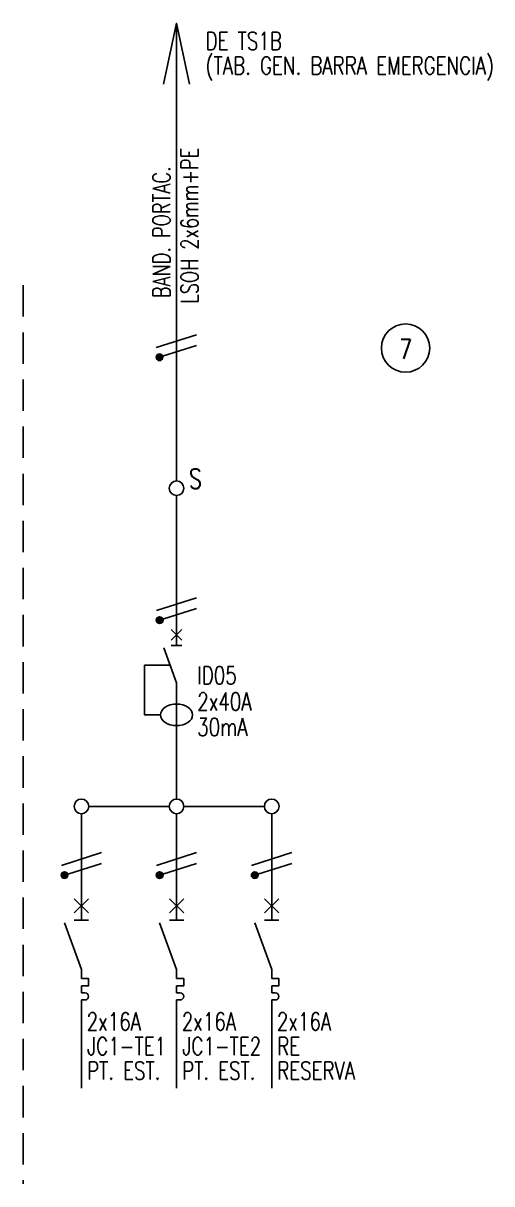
# Model space of a CAD drawing. Extents: x 3181 to 3854, y 1451 to 1595.
# Drawn here: x 3706.3 to 3711.04, y 1450.61 to 1462.35 of the extents above; entities that cross this region are included whole.
import ezdxf
from ezdxf.enums import TextEntityAlignment as Align

# ---------------------------------------------------------------- set-up
doc = ezdxf.new("R2010")
doc.units = 0
doc.linetypes.add('OCJ-ESQ UNI-CORREGIDOS IDO.br$0$DASHED', pattern=[19.05, 12.7, -6.35])
for name, color, linetype in [('OCJ-ESQ UNI-CORREGIDOS IDO.br$0$00-IE-CABLES', 10, 'Continuous'), ('OCJ-ESQ UNI-CORREGIDOS IDO.br$0$01-ELE-APARATOS', 170, 'Continuous'), ('OCJ-ESQ UNI-CORREGIDOS IDO.br$0$ELECTRIC', 4, 'Continuous'), ('OCJ-ESQ UNI-CORREGIDOS IDO.br$0$TEXTO', 7, 'Continuous')]:
    doc.layers.add(name, color=color, linetype=linetype)
doc.styles.add('OCJ-ESQ UNI-CORREGIDOS IDO.br$0$Electricidad', font='ROMANS.SHX', dxfattribs={"width": 0.75, "height": 0.175})

# ---------------------------------------------------------------- blocks, each defined once
blk = doc.blocks.new('OCJ-ESQ UNI-CORREGIDOS IDO.br$0$Unif-Interruptor-Term')
for p, q in [((0, -1.013), (0.045, -1.013)), ((0, -1.103), (0.045, -1.103))]:
    blk.add_line(p, q)
for points in [[(-0.09, 0.177), (0.09, -0.003)], [(-0.09, -0.003), (0.09, 0.177)], [(0, 0.267), (0, -0.093)], [(0, -0.72), (-0.215, -0.128)], [(-0.09, -0.093), (0.09, -0.093)], [(0, -0.833), (0, -0.72)], [(0, -0.923), (0.09, -0.923), (0.09, -0.833), (0, -0.833)], [(0, -1.013), (0, -0.923)], [(0, -1.215), (0, -1.103)]]:
    blk.add_lwpolyline(points)
blk.add_arc((0.045, -1.058), 0.045, 270, 90)
blk = doc.blocks.new('OCJ-ESQ UNI-CORREGIDOS IDO.br$0$Unif-Interruptor-Dif')
for points in [[(0, 0.177), (0, -0.093)], [(-0.068, 0.11), (0.068, -0.025)], [(-0.068, -0.025), (0.068, 0.11)], [(0, -0.565), (-0.162, -0.121)], [(-0.068, -0.093), (0.068, -0.093)], [(-0.081, -0.343), (-0.405, -0.343), (-0.405, -0.97), (-0.202, -0.97)], [(0, -1.308), (0, -0.565)]]:
    blk.add_lwpolyline(points)
blk.add_ellipse((0, -0.97), major_axis=(0.203, 0), ratio=0.670814)

msp = doc.modelspace()

# ---------------------------------------------------------------- hatches: boundary and pattern name
at = {"layer": 'OCJ-ESQ UNI-CORREGIDOS IDO.br$0$00-IE-CABLES'}
for points in [[(3707.649, 1458.952, 1), (3707.703, 1458.992, 1)], [(3707.65, 1456.294, 1), (3707.705, 1456.334, 1)], [(3706.689, 1453.716, 1), (3706.743, 1453.756, 1)], [(3707.65, 1453.716, 1), (3707.705, 1453.756, 1)], [(3708.612, 1453.716, 1), (3708.667, 1453.756, 1)]]:
    msp.add_hatch(color=256, dxfattribs=at).paths.add_polyline_path(points)

# ---------------------------------------------------------------- linework, layer by layer
for p, q in [((3707.849, 1457.723), (3707.849, 1462.35)), ((3707.849, 1456.274), (3707.849, 1457.574)), ((3707.849, 1454.506), (3707.849, 1455.233)), ((3706.961, 1454.431), (3707.775, 1454.431)), ((3707.923, 1454.431), (3708.737, 1454.431)), ((3706.887, 1453.569), (3706.887, 1454.357)), ((3707.849, 1453.569), (3707.849, 1454.357)), ((3708.811, 1453.569), (3708.811, 1454.357)), ((3706.887, 1451.581), (3706.887, 1452.383)), ((3707.849, 1451.581), (3707.849, 1452.383)), ((3708.811, 1451.581), (3708.811, 1452.383))]:
    msp.add_line(p, q, dxfattribs=at)
for points in [[(3707.718, 1461.732), (3707.849, 1462.35), (3707.98, 1461.732)], [(3707.644, 1459.07), (3708.051, 1459.198)], [(3707.708, 1458.982), (3708.051, 1459.09)], [(3707.645, 1456.412), (3708.052, 1456.541)], [(3707.71, 1456.324), (3708.052, 1456.433)], [(3706.684, 1453.834), (3707.091, 1453.963)], [(3707.645, 1453.834), (3708.052, 1453.963)], [(3708.607, 1453.834), (3709.014, 1453.963)], [(3706.748, 1453.746), (3707.091, 1453.855)], [(3707.71, 1453.746), (3708.052, 1453.855)], [(3708.671, 1453.746), (3709.014, 1453.855)]]:
    msp.add_lwpolyline(points, dxfattribs=at)
for centre, radius in [((3707.676, 1458.972), 0.0338), ((3707.849, 1457.648), 0.0741), ((3707.678, 1456.314), 0.0338), ((3706.887, 1454.431), 0.0741), ((3707.849, 1454.431), 0.0741), ((3708.811, 1454.431), 0.0741), ((3706.716, 1453.736), 0.0338), ((3707.678, 1453.736), 0.0338), ((3708.639, 1453.736), 0.0338)]:
    msp.add_circle(centre, radius, dxfattribs=at)
at = {"layer": 'OCJ-ESQ UNI-CORREGIDOS IDO.br$0$ELECTRIC', "linetype": 'OCJ-ESQ UNI-CORREGIDOS IDO.br$0$DASHED', "ltscale": 0.025}
msp.add_lwpolyline([(3706.298, 1459.7), (3706.298, 1450.615)], dxfattribs=at)
at = {"layer": 'OCJ-ESQ UNI-CORREGIDOS IDO.br$0$TEXTO'}
msp.add_circle((3710.164, 1459.065), 0.244, dxfattribs=at)

# ---------------------------------------------------------------- block references
at = {"layer": 'OCJ-ESQ UNI-CORREGIDOS IDO.br$0$01-ELE-APARATOS', "xscale": 0.7999999999999546, "yscale": 0.7999999999999546, "zscale": 0.7999999999999546}
for name, p in [('OCJ-ESQ UNI-CORREGIDOS IDO.br$0$Unif-Interruptor-Dif', (3707.849, 1456.132)), ('OCJ-ESQ UNI-CORREGIDOS IDO.br$0$Unif-Interruptor-Term', (3706.887, 1453.356)), ('OCJ-ESQ UNI-CORREGIDOS IDO.br$0$Unif-Interruptor-Term', (3707.849, 1453.356)), ('OCJ-ESQ UNI-CORREGIDOS IDO.br$0$Unif-Interruptor-Term', (3708.811, 1453.356))]:
    msp.add_blockref(name, p, dxfattribs=at)

# ---------------------------------------------------------------- texts
at = {"layer": 'OCJ-ESQ UNI-CORREGIDOS IDO.br$0$TEXTO', "style": 'OCJ-ESQ UNI-CORREGIDOS IDO.br$0$Electricidad', "width": 0.75}
for s, height, p in [('DE TS1B', 0.18, (3708.143, 1462.08)), ('(TAB. GEN. BARRA EMERGENCIA)', 0.18, (3708.143, 1461.831)), ('7', 0.2, (3710.1, 1458.955)), ('S', 0.2, (3707.975, 1457.642)), ('ID05', 0.18, (3708.058, 1455.666)), ('2x40A', 0.18, (3708.058, 1455.401)), ('30mA', 0.18, (3708.058, 1455.144)), ('2x16A', 0.18, (3706.94, 1452.166)), ('2x16A', 0.18, (3707.902, 1452.166)), ('2x16A', 0.18, (3708.863, 1452.166)), ('JC1-TE1', 0.18, (3706.944, 1451.917)), ('JC1-TE2', 0.18, (3707.906, 1451.917)), ('RE', 0.18, (3708.868, 1451.917)), ('PT. EST.', 0.18, (3706.944, 1451.669)), ('PT. EST.', 0.18, (3707.906, 1451.669)), ('RESERVA', 0.18, (3708.868, 1451.669))]:
    msp.add_text(s, height=height, dxfattribs=at).set_placement(p)
for s, p in [('LSOH 2x6mm+PE', (3708.068, 1460.302)), ('BAND. PORTAC.', (3707.784, 1460.236))]:
    msp.add_text(s, height=0.175, rotation=90, dxfattribs=at).set_placement(p, align=Align.CENTER)

doc.saveas('drawing.dxf')
